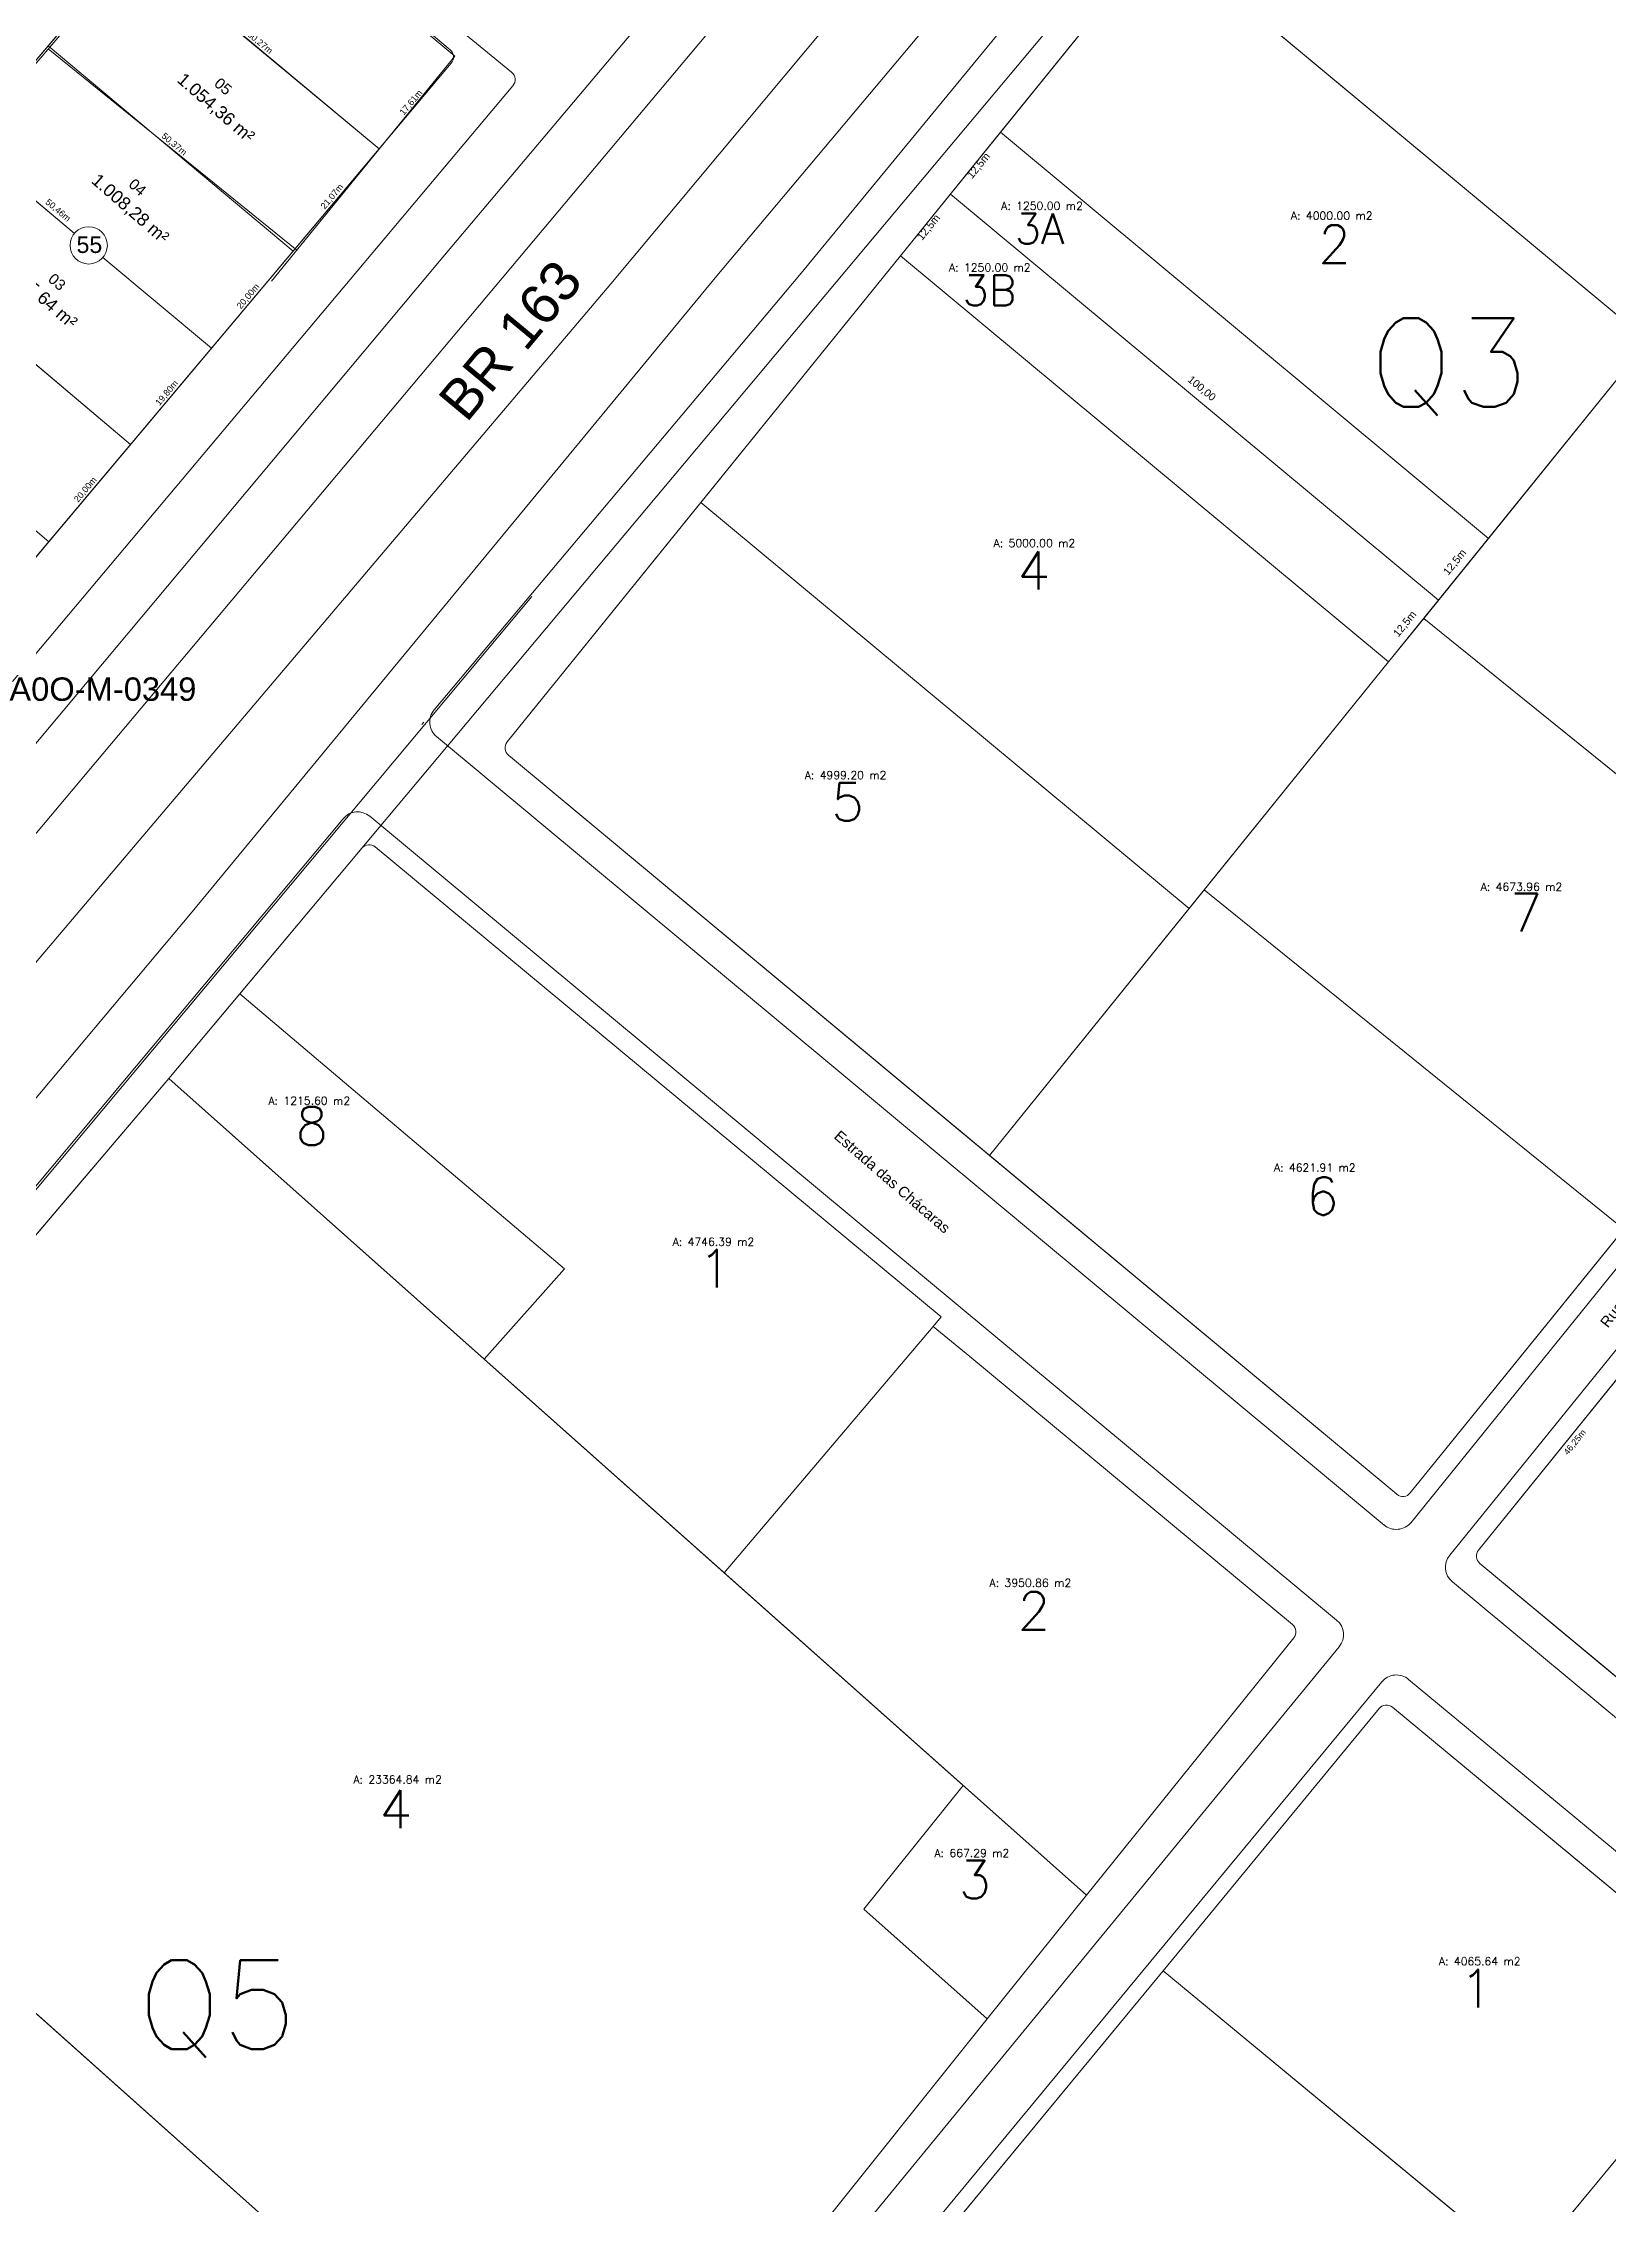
# Model space of a CAD drawing. Header units: metres. Extents: x 3808 to 8215, y 2374 to 6187.
# Drawn here: x 5616.8 to 5863.4, y 2888.7 to 3229.2 of the extents above; entities that cross this region are included whole.
import ezdxf
from ezdxf.enums import TextEntityAlignment as Align

# ---------------------------------------------------------------- set-up
doc = ezdxf.new("R2010")
doc.units = ezdxf.units.M
doc.linetypes.add('CONTINUO', pattern=[0])
for name, color, linetype in [('0 - Cotas', 7, 'Continuous'), ('0 - MEIO FIO 2', 251, 'Continuous'), ('Areas Lotes', 1, 'Continuous'), ('Calçada', 8, 'Continuous'), ('COTAS', 7, 'Continuous'), ('ESPECARQ', 7, 'Continuous'), ('Lote', 7, 'Continuous'), ('Nº Lote', 7, 'Continuous'), ('Nº. quadra', 7, 'Continuous'), ('PERIMETRO', 7, 'CONTINUO'), ('Poligonal_1a_Ordem', 7, 'Continuous'), ('quadras', 7, 'Continuous'), ('Quadras_Identificação', 7, 'Continuous'), ('REG60-100', 7, 'Continuous'), ('UNIDADE', 7, 'Continuous'), ('vista', 7, 'Continuous')]:
    doc.layers.add(name, color=color, linetype=linetype)
for name, color, linetype, lineweight in [('EL', 40, 'Continuous', 5), ('Lotes_Boundary', 7, 'Continuous', 30), ('MF', 32, 'Continuous', 30), ('Nome_Ruas', 7, 'Continuous', 0)]:
    doc.layers.add(name, color=color, linetype=linetype, lineweight=lineweight)
doc.layers.get('UNIDADE').off()
doc.styles.add('Arial', font='arial.ttf')
doc.styles.add('pedro', font='arial.ttf', dxfattribs={"height": 3})
doc.styles.add('REGUA100', font='arial.ttf')
doc.styles.add('REGUA60', font='romans.shx', dxfattribs={"width": 1.4})
doc.dimstyles.new('Arqui_3D', dxfattribs={"dimtxt": 1.2, "dimasz": 2.5, "dimexe": 2, "dimexo": 3, "dimgap": 0.98, "dimtad": 1, "dimtoh": 1, "dimrnd": 0.005, "dimtxsty": 'Arial', "dimblk": 'NONE', "dimcen": 0, "dimdle": 4, "dimse1": 1, "dimse2": 1, "dimsd1": 1, "dimsd2": 1, "dimclrt": 256, "dimaunit": 1, "dimadec": 0, "dimazin": 0, "dimtfac": 1, "dimtmove": 2, "dimatfit": 2, "dimldrblk": 'NONE', "dimfxl": 1, "dimtolj": 1, "dimtzin": 0, "dimarcsym": 0})
doc.dimstyles.new('Copy(2) of ISO-25', dxfattribs={"dimtxt": 1, "dimasz": 2.5, "dimexe": 1.25, "dimexo": 0.625, "dimgap": 0.2, "dimtad": 1, "dimtoh": 1, "dimlfac": 1, "dimzin": 1, "dimtxsty": 'Arial', "dimblk": 'NONE', "dimcen": 0, "dimse1": 1, "dimse2": 1, "dimsd1": 1, "dimsd2": 1, "dimclrt": 256, "dimaunit": 1, "dimadec": 3, "dimazin": 0, "dimtfac": 1, "dimtmove": 0, "dimatfit": 3, "dimldrblk": 'NONE', "dimfxl": 1, "dimtolj": 1, "dimtzin": 0, "dimarcsym": 0})

# ---------------------------------------------------------------- blocks, each defined once
blk = doc.blocks.new('*D8881')
at = {"layer": 'Defpoints', "color": 0, "linetype": 'Continuous', "transparency": 16777216}
for p in [(5617.67, 3150.68), (5617.67, 3150.68), (5605.85, 3136.63)]:
    blk.add_point(p, dxfattribs=at)
at = {"layer": 'COTAS', "linetype": 'Continuous', "lineweight": 5, "transparency": 16777216, "insert": (5611.15, 3144.17), "char_height": 1, "attachment_point": 5, "rotation": 49.9343, "style": 'Arial'}
blk.add_mtext('\\A1;18,36m', dxfattribs=at)
blk = doc.blocks.new('_None')
blk = doc.blocks.new('*D8882')
at = {"layer": 'Defpoints', "color": 0, "linetype": 'Continuous', "transparency": 16777216}
for p in [(5630.55, 3165.99), (5630.55, 3165.99), (5617.67, 3150.68)]:
    blk.add_point(p, dxfattribs=at)
at = {"layer": 'COTAS', "linetype": 'Continuous', "lineweight": 5, "transparency": 16777216, "insert": (5623.49, 3158.85), "char_height": 1, "attachment_point": 5, "rotation": 49.9343, "style": 'Arial'}
blk.add_mtext('\\A1;20,00m', dxfattribs=at)
blk = doc.blocks.new('*D8883')
at = {"layer": 'Defpoints', "color": 0, "linetype": 'Continuous', "transparency": 16777216}
for p in [(5643.29, 3181.15), (5643.29, 3181.15), (5630.55, 3165.99)]:
    blk.add_point(p, dxfattribs=at)
at = {"layer": 'COTAS', "linetype": 'Continuous', "lineweight": 5, "transparency": 16777216, "insert": (5636.31, 3174.08), "char_height": 1, "attachment_point": 5, "rotation": 49.9343, "style": 'Arial'}
blk.add_mtext('\\A1;19,80m', dxfattribs=at)
blk = doc.blocks.new('*D8884')
at = {"layer": 'Defpoints', "color": 0, "linetype": 'Continuous', "transparency": 16777216}
for p in [(5656.17, 3196.45), (5656.17, 3196.45), (5643.29, 3181.15)]:
    blk.add_point(p, dxfattribs=at)
at = {"layer": 'COTAS', "linetype": 'Continuous', "lineweight": 5, "transparency": 16777216, "insert": (5649.12, 3189.31), "char_height": 1, "attachment_point": 5, "rotation": 49.9343, "style": 'Arial'}
blk.add_mtext('\\A1;20,00m', dxfattribs=at)
blk = doc.blocks.new('*D8885')
at = {"layer": 'Defpoints', "color": 0, "linetype": 'Continuous', "transparency": 16777216}
for p in [(5669.73, 3212.57), (5669.73, 3212.57), (5656.17, 3196.45)]:
    blk.add_point(p, dxfattribs=at)
at = {"layer": 'COTAS', "linetype": 'Continuous', "lineweight": 5, "transparency": 16777216, "insert": (5662.33, 3205.03), "char_height": 1, "attachment_point": 5, "rotation": 49.9343, "style": 'Arial'}
blk.add_mtext('\\A1;21,07m', dxfattribs=at)
blk = doc.blocks.new('*D8886')
at = {"layer": 'Defpoints', "color": 0, "linetype": 'Continuous', "transparency": 16777216}
for p in [(5681.06, 3226.05), (5681.06, 3226.05), (5669.73, 3212.57)]:
    blk.add_point(p, dxfattribs=at)
at = {"layer": 'COTAS', "linetype": 'Continuous', "lineweight": 5, "transparency": 16777216, "insert": (5674.78, 3219.83), "char_height": 1, "attachment_point": 5, "rotation": 49.9343, "style": 'Arial'}
blk.add_mtext('\\A1;17,61m', dxfattribs=at)
blk = doc.blocks.new('*D8890')
at = {"layer": 'Defpoints', "color": 0, "linetype": 'Continuous', "transparency": 16777216}
for p in [(5617.58, 3228.83), (5619.29, 3227.38), (5604.64, 3213.58)]:
    blk.add_point(p, dxfattribs=at)
at = {"layer": 'COTAS', "linetype": 'Continuous', "lineweight": 5, "transparency": 16777216, "insert": (5612.2, 3220.27), "char_height": 1, "attachment_point": 5, "rotation": 49.6664, "style": 'Arial'}
blk.add_mtext('\\A1;20,00m', dxfattribs=at)
blk = doc.blocks.new('*D8891')
at = {"layer": 'Defpoints', "color": 0, "linetype": 'Continuous', "transparency": 16777216}
for p in [(5631.07, 3244.71), (5632.77, 3243.27), (5617.58, 3228.83)]:
    blk.add_point(p, dxfattribs=at)
at = {"layer": 'COTAS', "linetype": 'Continuous', "lineweight": 5, "transparency": 16777216, "insert": (5625.42, 3235.84), "char_height": 1, "attachment_point": 5, "rotation": 49.6664, "style": 'Arial'}
blk.add_mtext('\\A1;20,84m', dxfattribs=at)
blk = doc.blocks.new('*D8893')
at = {"layer": 'Defpoints', "color": 0, "linetype": 'Continuous', "transparency": 16777216}
for p in [(5579.13, 3183.54), (5617.67, 3150.68), (5617.67, 3150.68)]:
    blk.add_point(p, dxfattribs=at)
at = {"layer": 'COTAS', "linetype": 'Continuous', "lineweight": 5, "transparency": 16777216, "insert": (5598.92, 3167.72), "char_height": 1, "attachment_point": 5, "rotation": 319.5474, "style": 'Arial'}
blk.add_mtext('\\A1;50,65m', dxfattribs=at)
blk = doc.blocks.new('*D8894')
at = {"layer": 'Defpoints', "color": 0, "linetype": 'Continuous', "transparency": 16777216}
for p in [(5591.94, 3198.62), (5630.55, 3165.99), (5630.55, 3165.99)]:
    blk.add_point(p, dxfattribs=at)
at = {"layer": 'COTAS', "linetype": 'Continuous', "lineweight": 5, "transparency": 16777216, "insert": (5611.76, 3182.92), "char_height": 1, "attachment_point": 5, "rotation": 319.7974, "style": 'Arial'}
blk.add_mtext('\\A1;50,55m', dxfattribs=at)
blk = doc.blocks.new('*D8895')
at = {"layer": 'Defpoints', "color": 0, "linetype": 'Continuous', "transparency": 16777216}
for p in [(5599.24, 3218.45), (5637.9, 3186.01), (5637.9, 3186.01)]:
    blk.add_point(p, dxfattribs=at)
at = {"layer": 'COTAS', "linetype": 'Continuous', "lineweight": 5, "transparency": 16777216, "insert": (5619.09, 3202.84), "char_height": 1, "attachment_point": 5, "rotation": 320.0026, "style": 'Arial'}
blk.add_mtext('\\A1;50,46m', dxfattribs=at)
blk = doc.blocks.new('*D8896')
at = {"layer": 'Defpoints', "color": 0, "linetype": 'Continuous', "transparency": 16777216}
for p in [(5617.58, 3228.83), (5656.17, 3196.45), (5656.17, 3196.45)]:
    blk.add_point(p, dxfattribs=at)
at = {"layer": 'COTAS', "linetype": 'Continuous', "lineweight": 5, "transparency": 16777216, "insert": (5637.39, 3213.25), "char_height": 1, "attachment_point": 5, "rotation": 320.003, "style": 'Arial'}
blk.add_mtext('\\A1;50,37m', dxfattribs=at)
blk = doc.blocks.new('*D8897')
at = {"layer": 'Defpoints', "color": 0, "linetype": 'Continuous', "transparency": 16777216}
for p in [(5631.07, 3244.71), (5669.73, 3212.57), (5669.73, 3212.57)]:
    blk.add_point(p, dxfattribs=at)
at = {"layer": 'COTAS', "linetype": 'Continuous', "lineweight": 5, "transparency": 16777216, "insert": (5650.91, 3229.26), "char_height": 1, "attachment_point": 5, "rotation": 320.2593, "style": 'Arial'}
blk.add_mtext('\\A1;50,27m', dxfattribs=at)
blk = doc.blocks.new('*D8898')
at = {"layer": 'Defpoints', "color": 0, "linetype": 'Continuous', "transparency": 16777216}
for p in [(5644.8, 3258.58), (5679.41, 3226.42), (5680.88, 3228.16)]:
    blk.add_point(p, dxfattribs=at)
at = {"layer": 'COTAS', "linetype": 'Continuous', "lineweight": 5, "transparency": 16777216, "insert": (5661.89, 3242.24), "char_height": 1, "attachment_point": 5, "rotation": 319.8653, "style": 'Arial'}
blk.add_mtext('\\A1;47,19m', dxfattribs=at)
blk = doc.blocks.new('INDUNI1')
at = {"color": 0, "lineweight": 0, "style": 'REGUA100', "width": 1.4, "flags": 8}
for tag, p in [('NOME1', (0, 0)), ('NOME2', (0, -4.3))]:
    blk.add_attdef(tag, text='', height=2.5, dxfattribs=at).set_placement(p, align=Align.CENTER)
at = {"layer": 'ESPECARQ', "color": 3, "lineweight": 0, "style": 'REGUA60', "width": 1.4}
blk.add_attdef('AREA', text='', height=25, dxfattribs=at).set_placement((0, -7.8), align=Align.CENTER)
at = {"layer": 'ESPECARQ', "lineweight": 0, "style": 'REGUA60', "width": 1.4, "flags": 8}
for tag, p in [('REVPAR', (0, -12.8)), ('PEDIR', (0, -15.3)), ('PISO', (0, -10.3))]:
    blk.add_attdef(tag, text='', height=1.5, dxfattribs=at).set_placement(p, align=Align.CENTER)
blk = doc.blocks.new('*D10831')
at = {"layer": 'Defpoints', "color": 0, "transparency": 16777216}
for p in [(5759.69, 3205.45), (5761.55, 3203.95), (5751.83, 3195.73)]:
    blk.add_point(p, dxfattribs=at)
at = {"layer": 'EL', "lineweight": 5, "transparency": 16777216, "insert": (5756.29, 3200.16), "char_height": 1.2, "attachment_point": 5, "rotation": 51.0433, "style": 'Arial'}
blk.add_mtext('\\A1;12,5m', dxfattribs=at)
blk = doc.blocks.new('*D10832')
at = {"layer": 'Defpoints', "color": 0, "transparency": 16777216}
for p in [(5767.55, 3215.17), (5769.42, 3213.66), (5759.69, 3205.45)]:
    blk.add_point(p, dxfattribs=at)
at = {"layer": 'EL', "lineweight": 5, "transparency": 16777216, "insert": (5764.16, 3209.87), "char_height": 1.2, "attachment_point": 5, "rotation": 51.0433, "style": 'Arial'}
blk.add_mtext('\\A1;12,5m', dxfattribs=at)
blk = doc.blocks.new('*D10833')
at = {"layer": 'Defpoints', "color": 0, "transparency": 16777216}
for p in [(5836.55, 3141.47), (5836.55, 3141.47), (5828.69, 3131.75)]:
    blk.add_point(p, dxfattribs=at)
at = {"layer": 'EL', "lineweight": 5, "transparency": 16777216, "insert": (5831.3, 3137.68), "char_height": 1.2, "attachment_point": 5, "rotation": 51.0433, "style": 'Arial'}
blk.add_mtext('\\A1;12,5m', dxfattribs=at)
blk = doc.blocks.new('*D10834')
at = {"layer": 'Defpoints', "color": 0, "transparency": 16777216}
for p in [(5844.41, 3151.19), (5844.41, 3151.19), (5836.55, 3141.47)]:
    blk.add_point(p, dxfattribs=at)
at = {"layer": 'EL', "lineweight": 5, "transparency": 16777216, "insert": (5839.16, 3147.4), "char_height": 1.2, "attachment_point": 5, "rotation": 51.0433, "style": 'Arial'}
blk.add_mtext('\\A1;12,5m', dxfattribs=at)
blk = doc.blocks.new('*D10835')
at = {"layer": 'Defpoints', "color": 0, "transparency": 16777216}
for p in [(5759.69, 3205.45), (5836.55, 3141.47), (5836.55, 3141.47)]:
    blk.add_point(p, dxfattribs=at)
at = {"layer": 'EL', "lineweight": 5, "transparency": 16777216, "insert": (5799.21, 3174.77), "char_height": 1.2, "attachment_point": 5, "rotation": 320.2253, "style": 'Arial'}
blk.add_mtext('\\A1;100,00', dxfattribs=at)
blk = doc.blocks.new('*D11919')
at = {"layer": 'Defpoints', "color": 0, "transparency": 16777216}
for p in [(5871.91, 3027.77), (5842.83, 2991.81), (5844.38, 2990.56)]:
    blk.add_point(p, dxfattribs=at)
at = {"layer": '0 - Cotas', "lineweight": 5, "transparency": 16777216, "insert": (5858.06, 3008.76), "char_height": 1, "attachment_point": 5, "rotation": 51.0433, "style": 'Arial'}
blk.add_mtext('\\A1;46,25m', dxfattribs=at)
blk = doc.blocks.new('*D11922')
at = {"layer": 'Defpoints', "color": 0, "transparency": 16777216}
for p in [(5843.04, 2989.71), (5843.04, 2989.71), (5941.62, 2907.66)]:
    blk.add_point(p, dxfattribs=at)
at = {"layer": '0 - Cotas', "lineweight": 5, "transparency": 16777216, "insert": (5892.84, 2949.3), "char_height": 1, "attachment_point": 5, "rotation": 320.2253, "style": 'Arial'}
blk.add_mtext('\\A1;128,26m', dxfattribs=at)

msp = doc.modelspace()

# ---------------------------------------------------------------- linework, layer by layer
at = {"layer": '0 - MEIO FIO 2', "lineweight": 5}
for p, q in [((5936.624, 3500.401), (5679.736, 3195.508)), ((5943.249, 3495.36), (5687.968, 3190.876)), ((5949.317, 3482.471), (5706.177, 3191.329)), ((5903.354, 3407.631), (5722.908, 3192.553)), ((5643.66, 3258.766), (5587.04, 3192.657)), ((5643.66, 3258.766), (5681.634, 3227.188)), ((5631.473, 3244.537), (5669.725, 3212.574)), ((5617.603, 3228.342), (5656.725, 3196.62)), ((5681.634, 3227.188), (5652.755, 3191.748)), ((5679.736, 3195.508), (5420.687, 2885.975)), ((5706.177, 3191.329), (5453.652, 2893.288)), ((5722.908, 3192.553), (5639.998, 3092.049)), ((5687.968, 3190.876), (5429.874, 2883.474)), ((5390.877, 2779.635), (5693.751, 3142.056)), ((5639.998, 3092.049), (5466.443, 2885.296))]:
    msp.add_line(p, q, dxfattribs=at)
at = {"layer": 'Calçada', "linetype": 'Continuous', "lineweight": 5}
for p, q in [((5690.573, 3224.635), (5648.581, 3259.151)), ((5690.769, 3222.512), (5611.95, 3128.675)), ((5617.67, 3150.681), (5669.725, 3212.574))]:
    msp.add_line(p, q, dxfattribs=at)
at = {"layer": 'Calçada', "linetype": 'Continuous', "lineweight": 5, "flags": 128}
msp.add_lwpolyline([(5689.37, 3225.624), (5689.332, 3225.655)], dxfattribs=at)
at = {"layer": 'Calçada', "linetype": 'Continuous', "lineweight": 5}
msp.add_arc((5689.62, 3223.477), 1.5, 319.971, 50.58117, dxfattribs=at)
at = {"layer": 'EL', "linetype": 'Continuous', "lineweight": 5}
for p, q in [((5751.826, 3195.732), (5792.698, 3246.282)), ((5934.883, 3127.925), (5792.698, 3246.282)), ((5844.411, 3151.191), (5767.546, 3215.174)), ((5828.691, 3131.748), (5751.826, 3195.732)), ((5842.833, 2991.809), (6009.342, 3197.749)), ((5828.691, 3131.748), (5869.563, 3182.299)), ((5832.099, 3000.8), (5934.883, 3127.925)), ((5690.094, 3117.029), (5829.972, 3000.591)), ((5758.228, 3028.569), (5669.101, 3102.596)), ((5647.762, 3079.44), (5666.993, 3102.406)), ((5636.587, 3066.093), (5647.762, 3079.44)), ((5647.762, 3079.44), (5698.876, 3036.123)), ((5636.587, 3066.093), (5556.375, 2971.734)), ((5636.587, 3066.093), (5781.086, 2937.446)), ((5698.876, 3036.123), (5686.219, 3021.906)), ((5756.95, 3027.031), (5758.228, 3028.569)), ((5756.95, 3027.031), (5724.058, 2988.218)), ((5762.729, 3022.318), (5756.95, 3027.031)), ((5813.536, 2980.058), (5762.729, 3022.318)), ((5843.039, 2989.714), (6008.142, 2852.279)), ((5781.086, 2937.446), (5813.745, 2977.963)), ((5556.375, 2971.734), (5657.112, 2881.793)), ((5793.187, 2925.503), (5827.181, 2966.84)), ((5829.297, 2967.042), (5885.131, 2920.739)), ((5750.795, 2874.231), (5793.187, 2925.503)), ((5891.447, 2844.262), (5793.187, 2925.503)), ((5885.131, 2920.739), (5850.138, 2878.416)), ((5765.466, 2917.927), (5709.685, 2848.226))]:
    msp.add_line(p, q, dxfattribs=at)
at = {"layer": 'EL', "lineweight": 5}
for p, q in [((5751.826, 3195.732), (5767.546, 3215.174)), ((5759.686, 3205.453), (5836.551, 3141.469)), ((5751.826, 3195.732), (5689.887, 3119.125)), ((5720.392, 3156.853), (5797.256, 3092.87)), ((5828.691, 3131.748), (5844.411, 3151.191)), ((5900.303, 3085.156), (5834.219, 3138.586)), ((5828.691, 3131.748), (5765.822, 3053.991)), ((5828.691, 3131.748), (5765.822, 3053.991)), ((5865.722, 3042.386), (5799.639, 3095.817)), ((5746.047, 2935.216), (5761.667, 2954.735)), ((5765.466, 2917.927), (5781.086, 2937.446)), ((5746.047, 2935.216), (5765.466, 2917.927))]:
    msp.add_line(p, q, dxfattribs=at)
msp.add_arc((5691.053, 3118.182), 1.5, 141.04328, 230.22527, dxfattribs=at)
at = {"layer": 'EL', "linetype": 'Continuous', "lineweight": 5}
for centre, start, end in [((5668.143, 3101.443), 50.28758, 140.05909), ((5830.932, 3001.744), 230.22527, 321.04328), ((5843.999, 2990.866), 141.04328, 230.22527), ((5812.577, 2978.905), 321.13002, 50.24729), ((5828.339, 2965.888), 50.33135, 140.568)]:
    msp.add_arc(centre, 1.5, start, end, dxfattribs=at)
at = {"layer": 'Lote', "linetype": 'Continuous', "lineweight": 5}
for p, q in [((5669.725, 3212.574), (5631.07, 3244.713)), ((5656.166, 3196.452), (5617.58, 3228.826)), ((5621.714, 3199.251), (5604.636, 3213.58)), ((5591.935, 3198.622), (5630.546, 3165.99)), ((5643.292, 3181.146), (5626.214, 3195.475)), ((5617.67, 3150.681), (5579.13, 3183.541))]:
    msp.add_line(p, q, dxfattribs=at)
at = {"layer": 'Lote', "linetype": 'Continuous', "lineweight": 5, "flags": 128}
for points in [[(5669.725, 3212.574), (5681.059, 3226.049, 0.413861), (5680.878, 3228.162), (5644.803, 3258.577, 0.4131972), (5642.692, 3258.401), (5631.07, 3244.713)], [(5579.13, 3183.541), (5567.123, 3169.398, 0.4146966), (5567.297, 3167.283), (5603.734, 3136.449, 0.4151002), (5605.851, 3136.628), (5617.67, 3150.681)]]:
    msp.add_lwpolyline(points, format="xyb", close=True, dxfattribs=at)
for points in [[(5631.07, 3244.713), (5617.58, 3228.826), (5656.166, 3196.452), (5669.725, 3212.574)], [(5617.67, 3150.681), (5630.546, 3165.99), (5591.935, 3198.622), (5579.13, 3183.541)]]:
    msp.add_lwpolyline(points, close=True, dxfattribs=at)
for points in [[(5626.214, 3195.475), (5643.292, 3181.146), (5656.166, 3196.452), (5617.58, 3228.826), (5604.636, 3213.58), (5621.714, 3199.251)], [(5621.714, 3199.251), (5604.636, 3213.58), (5591.935, 3198.622), (5630.546, 3165.99), (5643.292, 3181.146), (5626.214, 3195.475)]]:
    msp.add_lwpolyline(points, dxfattribs=at)
at = {"layer": 'Lotes_Boundary', "lineweight": 5, "flags": 128}
for points in [[(5999.457, 3207.568, 0.4153138), (5999.232, 3209.682), (5857.769, 3323.495, 0.4118698), (5855.668, 3323.276), (5792.698, 3246.282), (5869.563, 3182.299), (5934.883, 3127.925)], [(5720.392, 3156.853), (5689.887, 3119.125, 0.4100381), (5690.094, 3117.029), (5765.822, 3053.991), (5797.256, 3092.87)], [(5669.101, 3102.596, 0.413046), (5666.993, 3102.406), (5647.762, 3079.44), (5698.876, 3036.123), (5686.219, 3021.906), (5724.058, 2988.218), (5756.95, 3027.031), (5758.228, 3028.569)], [(5799.639, 3095.817), (5765.822, 3053.991), (5829.972, 3000.591, 0.4183948), (5832.099, 3000.8), (5865.722, 3042.386)], [(5871.911, 3027.774), (5842.833, 2991.809, 0.4100381), (5843.039, 2989.714), (5941.615, 2907.657), (5974.275, 2945.009)], [(5762.729, 3022.318), (5756.95, 3027.031), (5724.058, 2988.218), (5781.086, 2937.446), (5813.745, 2977.963, 0.4097082), (5813.536, 2980.058)], [(5657.112, 2881.793), (5556.375, 2971.734), (5488.489, 2891.875, 0.4202071), (5488.684, 2889.741), (5593.734, 2804.074), (5618.755, 2834.756)], [(5829.297, 2967.042, 0.4154197), (5827.181, 2966.84), (5793.187, 2925.503), (5850.138, 2878.416), (5885.131, 2920.739)]]:
    msp.add_lwpolyline(points, format="xyb", close=True, dxfattribs=at)
for points in [[(5792.698, 3246.282), (5767.546, 3215.174), (5844.411, 3151.191), (5869.563, 3182.299)], [(5828.691, 3131.748), (5751.826, 3195.732), (5720.392, 3156.853), (5797.256, 3092.87)], [(5934.883, 3127.925), (5869.563, 3182.299), (5844.411, 3151.191), (5834.219, 3138.586), (5900.303, 3085.156)], [(5900.303, 3085.156), (5834.219, 3138.586), (5828.691, 3131.748), (5799.639, 3095.817), (5865.722, 3042.386)], [(5647.762, 3079.44), (5636.587, 3066.093), (5686.219, 3021.906), (5698.876, 3036.123)], [(5556.375, 2971.734), (5636.587, 3066.093), (5761.667, 2954.735), (5746.047, 2935.216), (5765.466, 2917.927), (5709.685, 2848.226), (5694.453, 2861.283), (5687.969, 2854.175)], [(5891.447, 2844.262), (5871.4, 2860.836), (5850.138, 2878.416), (5793.187, 2925.503), (5750.795, 2874.231), (5851.995, 2795.435)], [(5904.605, 2900.997), (5885.131, 2920.739), (5850.138, 2878.416), (5871.4, 2860.836)]]:
    msp.add_lwpolyline(points, close=True, dxfattribs=at)
at = {"layer": 'MF', "linetype": 'Continuous', "lineweight": 5}
for p, q in [((5735.884, 3192.655), (5774.931, 3240.125)), ((5832.217, 2996.176), (6001.845, 3205.973)), ((5838.312, 2990.99), (6007.973, 3200.827)), ((5678.379, 3124.196), (5735.884, 3192.655)), ((5676.736, 3122.239), (5676.442, 3121.888)), ((5678.757, 3119.96), (5827.965, 2995.756)), ((5664.018, 3107.035), (5484.889, 2892.884)), ((5820.501, 2980.768), (5668.237, 3107.416)), ((5838.726, 2986.798), (6006.05, 2847.515)), ((5644.978, 2762.272), (5820.902, 2976.558)), ((5827.602, 2971.04), (5650.997, 2757.464)), ((5831.83, 2971.438), (6005.173, 2827.685))]:
    msp.add_line(p, q, dxfattribs=at)
for centre, start, end in [((5680.676, 3122.266), 139.96991, 230.22527), ((5666.319, 3105.11), 50.24729, 140.08885), ((5829.884, 2998.062), 230.22527, 321.04328), ((5840.645, 2989.104), 141.04328, 230.22527), ((5818.583, 2978.461), 320.61481, 50.24729), ((5829.914, 2969.128), 50.33135, 140.41268)]:
    msp.add_arc(centre, 3, start, end, dxfattribs=at)
at = {"layer": 'Nº. quadra', "lineweight": 5}
for start, end in [(0, 180), (180, 0)]:
    msp.add_arc((5623.964, 3197.363), 2.937, start, end, dxfattribs=at)
at = {"layer": 'Poligonal_1a_Ordem', "linetype": 'Continuous', "lineweight": 5}
for p, q in [((5828.224, 3294.956), (5636.587, 3066.093)), ((5636.587, 3066.093), (5377.742, 2761.593))]:
    msp.add_line(p, q, dxfattribs=at)
at = {"layer": 'quadras', "linetype": 'Continuous', "lineweight": 5}
for p, q in [((5642.692, 3258.401), (5567.123, 3169.398)), ((5680.878, 3228.162), (5644.803, 3258.577)), ((5605.851, 3136.628), (5681.059, 3226.049))]:
    msp.add_line(p, q, dxfattribs=at)
msp.add_arc((5679.911, 3227.015), 1.5, 319.93426, 49.86529, dxfattribs=at)

# ---------------------------------------------------------------- block references
at = {"layer": 'UNIDADE', "lineweight": 5}
ref = msp.add_blockref('INDUNI1', (5774.096, 3203.357), dxfattribs=dict(at, xscale=0.05, yscale=0.05, zscale=0.05))
ref.add_attrib('AREA', 'A: 1250.00 m2', dxfattribs={"layer": 'ESPECARQ', "color": 3, "lineweight": 0, "height": 1.25, "style": 'REGUA60'}).set_placement((5774.096, 3202.967), align=Align.CENTER)
ref = msp.add_blockref('INDUNI1', (5819.726, 3201.814), dxfattribs=dict(at, xscale=0.05, yscale=0.05, zscale=0.05))
ref.add_attrib('AREA', 'A: 4000.00 m2', dxfattribs={"layer": 'ESPECARQ', "color": 3, "lineweight": 0, "height": 1.25, "style": 'REGUA60'}).set_placement((5819.726, 3201.424), align=Align.CENTER)
ref = msp.add_blockref('INDUNI1', (5765.877, 3193.644), dxfattribs=dict(at, xscale=0.05, yscale=0.05, zscale=0.05))
ref.add_attrib('AREA', 'A: 1250.00 m2', dxfattribs={"layer": 'ESPECARQ', "color": 3, "lineweight": 0, "height": 1.25, "style": 'REGUA60'}).set_placement((5765.877, 3193.253), align=Align.CENTER)
ref = msp.add_blockref('INDUNI1', (5772.903, 3150.224), dxfattribs=dict(at, xscale=0.05, yscale=0.05, zscale=0.05))
ref.add_attrib('AREA', 'A: 5000.00 m2', dxfattribs={"layer": 'ESPECARQ', "color": 3, "lineweight": 0, "height": 1.25, "style": 'REGUA60'}).set_placement((5772.903, 3149.833), align=Align.CENTER)
ref = msp.add_blockref('INDUNI1', (5743.164, 3113.667), dxfattribs=dict(at, xscale=0.05, yscale=0.05, zscale=0.05))
ref.add_attrib('AREA', 'A: 4999.20 m2', dxfattribs={"layer": 'ESPECARQ', "color": 3, "lineweight": 0, "height": 1.25, "style": 'REGUA60'}).set_placement((5743.164, 3113.276), align=Align.CENTER)
ref = msp.add_blockref('INDUNI1', (5849.608, 3096.076), dxfattribs=dict(at, xscale=0.05, yscale=0.05, zscale=0.05))
ref.add_attrib('AREA', 'A: 4673.96 m2', dxfattribs={"layer": 'ESPECARQ', "color": 3, "lineweight": 0, "height": 1.25, "style": 'REGUA60'}).set_placement((5849.608, 3095.685), align=Align.CENTER)
ref = msp.add_blockref('INDUNI1', (5658.706, 3062.37), dxfattribs=dict(at, xscale=0.05, yscale=0.05, zscale=0.05))
ref.add_attrib('AREA', 'A: 1215.60 m2', dxfattribs={"layer": 'ESPECARQ', "color": 3, "lineweight": 0, "height": 1.25, "style": 'REGUA60'}).set_placement((5658.706, 3061.98), align=Align.CENTER)
ref = msp.add_blockref('INDUNI1', (5817.057, 3051.825), dxfattribs=dict(at, xscale=0.05, yscale=0.05, zscale=0.05))
ref.add_attrib('AREA', 'A: 4621.91 m2', dxfattribs={"layer": 'ESPECARQ', "color": 3, "lineweight": 0, "height": 1.25, "style": 'REGUA60'}).set_placement((5817.057, 3051.435), align=Align.CENTER)
ref = msp.add_blockref('INDUNI1', (5722.351, 3040.145), dxfattribs=dict(at, xscale=0.05, yscale=0.05, zscale=0.05))
ref.add_attrib('AREA', 'A: 4746.39 m2', dxfattribs={"layer": 'ESPECARQ', "color": 3, "lineweight": 0, "height": 1.25, "style": 'REGUA60'}).set_placement((5722.351, 3039.754), align=Align.CENTER)
ref = msp.add_blockref('INDUNI1', (5772.264, 2986.409), dxfattribs=dict(at, xscale=0.05, yscale=0.05, zscale=0.05))
ref.add_attrib('AREA', 'A: 3950.86 m2', dxfattribs={"layer": 'ESPECARQ', "color": 3, "lineweight": 0, "height": 1.25, "style": 'REGUA60'}).set_placement((5772.264, 2986.018), align=Align.CENTER)
ref = msp.add_blockref('INDUNI1', (5672.608, 2955.435), dxfattribs=dict(at, xscale=0.05, yscale=0.05, zscale=0.05))
ref.add_attrib('AREA', 'A: 23364.84 m2', dxfattribs={"layer": 'ESPECARQ', "color": 3, "lineweight": 0, "height": 1.25, "style": 'REGUA60'}).set_placement((5672.608, 2955.045), align=Align.CENTER)
ref = msp.add_blockref('INDUNI1', (5763.053, 2943.834), dxfattribs=dict(at, xscale=0.05, yscale=0.05, zscale=0.05))
ref.add_attrib('AREA', 'A: 667.29 m2', dxfattribs={"layer": 'ESPECARQ', "color": 3, "lineweight": 0, "height": 1.25, "style": 'REGUA60'}).set_placement((5763.053, 2943.443), align=Align.CENTER)
ref = msp.add_blockref('INDUNI1', (5843.035, 2926.79), dxfattribs=dict(at, xscale=0.05, yscale=0.05, zscale=0.05))
ref.add_attrib('AREA', 'A: 4065.64 m2', dxfattribs={"layer": 'ESPECARQ', "color": 3, "lineweight": 0, "height": 1.25, "style": 'REGUA60'}).set_placement((5843.035, 2926.399), align=Align.CENTER)

# ---------------------------------------------------------------- texts
at = {"layer": 'Areas Lotes', "color": 1, "lineweight": 5, "style": 'Arial'}
for s, height, p in [('1.054,36 m²', 2.00712, (5637.726, 3223.226)), ('1.008,28 m²', 2.00712, (5624.237, 3207.338)), ('995,64 m²', 2.0071, (5611.564, 3192.413))]:
    msp.add_text(s, height=height, rotation=318.90341, dxfattribs=at).set_placement(p)
at = {"layer": 'Nome_Ruas', "lineweight": 5, "style": 'Arial'}
for s, rotation, p in [('Estrada das Chácaras', 319.02373, (5741.203, 3056.803)), ('Rua 1', 52.28399, (5863.199, 3026.707))]:
    msp.add_text(s, height=1.68, rotation=rotation, dxfattribs=at).set_placement(p)
at = {"layer": 'Nº Lote', "lineweight": 5, "style": 'Arial'}
for s, p in [('05', (5643.584, 3222.647, 1.156)), ('04', (5630.095, 3206.759, 1.156)), ('03', (5617.422, 3191.834, 1.156))]:
    msp.add_text(s, height=1.706, rotation=318.90341, dxfattribs=at).set_placement(p)
at = {"layer": 'Nº. quadra', "lineweight": 5, "style": 'Arial'}
msp.add_text('55', height=2.6083, dxfattribs=at).set_placement((5622.044, 3196.167))
at = {"layer": 'PERIMETRO', "lineweight": 5, "style": 'Arial'}
msp.add_text('A0O-M-0349', height=3.6842, dxfattribs=at).set_placement((5611.466, 3125.607))
at = {"layer": 'Quadras_Identificação', "lineweight": 5, "style": 'REGUA60'}
for s, p in [('Q3', (5825.604, 3171.903)), ('Q5', (5631.627, 2913.181))]:
    msp.add_text(s, height=14, dxfattribs=at).set_placement(p)
at = {"layer": 'REG60-100', "lineweight": 5, "style": 'REGUA60'}
for s, height, p in [('3A', 4.8, (5769.826, 3197.583)), ('2', 6, (5817.594, 3194.536)), ('3B', 4.8, (5761.608, 3187.87)), ('4', 6, (5770.214, 3143.155)), ('5', 6, (5740.918, 3106.674)), ('7', 6, (5847.785, 3089.24)), ('8', 6, (5656.533, 3055.622)), ('6', 6, (5815.695, 3044.574)), ('1', 6, (5720.046, 3033.171)), ('2', 6, (5770.25, 2979.223)), ('4', 6, (5669.744, 2947.983)), ('3', 6, (5760.942, 2936.891)), ('1', 6, (5839.957, 2919.734))]:
    msp.add_text(s, height=height, dxfattribs=at).set_placement(p)
at = {"layer": 'vista', "lineweight": 5, "style": 'pedro'}
msp.add_text('BR 163', height=6.24, rotation=50.23736, dxfattribs=at).set_placement((5678.648, 3173.259), align=Align.TOP_LEFT)

# ---------------------------------------------------------------- dimensions: what is measured, and where the dimension line sits
at = {"layer": '0 - Cotas', "lineweight": 5}
for base, p1, p2, angle, picture, middle in [((5844.379, 2990.56), (5871.911, 3027.774), (5842.833, 2991.809), 231.04328, '*D11919', (5858.683, 3008.252)), ((5843.039, 2989.714), (5941.615, 2907.657), (5843.039, 2989.714), 140.22527, '*D11922', (5892.327, 2948.685))]:
    dim = msp.add_linear_dim(base=base, p1=p1, p2=p2, angle=angle, dimstyle='Copy(2) of ISO-25', override={"dimpost": 'm'}, dxfattribs=at)
    dim.commit()
    dim.dimension.update_dxf_attribs({"geometry": picture, "text_midpoint": middle, "dimtype": 161})
at = {"layer": 'COTAS', "linetype": 'Continuous', "lineweight": 5}
for p1, p2, distance, picture, middle in [((5644.803, 3258.577), (5680.878, 3228.162), -2.277, '*D8898', (5661.889, 3242.241)), ((5631.07, 3244.713), (5669.725, 3212.574), 0, '*D8897', (5650.91, 3229.259)), ((5617.58, 3228.826), (5656.166, 3196.452), 0, '*D8896', (5637.388, 3213.252)), ((5599.244, 3218.445), (5637.901, 3186.011), 0, '*D8895', (5619.088, 3202.842)), ((5591.935, 3198.622), (5630.546, 3165.99), 0, '*D8894', (5611.757, 3182.918)), ((5579.13, 3183.541), (5617.67, 3150.681), 0, '*D8893', (5598.92, 3167.72)), ((5605.851, 3136.628), (5617.67, 3150.681), 0, '*D8881', (5611.147, 3144.17))]:
    dim = msp.add_aligned_dim(p1=p1, p2=p2, distance=distance, dimstyle='Copy(2) of ISO-25', override={"dimpost": 'm'}, dxfattribs=at)
    dim.commit()
    dim.dimension.update_dxf_attribs({"geometry": picture, "text_midpoint": middle})
for base, p1, p2, angle, picture, middle in [((5632.775, 3243.265), (5617.58, 3228.826), (5631.07, 3244.713), 229.66639, '*D8891', (5625.419, 3235.84)), ((5619.285, 3227.378), (5604.636, 3213.58), (5617.58, 3228.826), 229.66639, '*D8890', (5612.202, 3220.274)), ((5681.059, 3226.049), (5669.725, 3212.574), (5681.059, 3226.049), 229.93426, '*D8886', (5674.779, 3219.827)), ((5669.725, 3212.574), (5656.166, 3196.452), (5669.725, 3212.574), 229.93426, '*D8885', (5662.333, 3205.028)), ((5656.166, 3196.452), (5643.292, 3181.146), (5656.166, 3196.452), 229.93426, '*D8884', (5649.116, 3189.314)), ((5643.292, 3181.146), (5630.546, 3165.99), (5643.292, 3181.146), 229.93426, '*D8883', (5636.306, 3174.083)), ((5630.546, 3165.99), (5617.67, 3150.681), (5630.546, 3165.99), 229.93426, '*D8882', (5623.495, 3158.851))]:
    dim = msp.add_linear_dim(base=base, p1=p1, p2=p2, angle=angle, dimstyle='Copy(2) of ISO-25', override={"dimpost": 'm', "dimtmove": 1}, dxfattribs=at)
    dim.commit()
    dim.dimension.update_dxf_attribs({"geometry": picture, "text_midpoint": middle})
at = {"layer": 'EL', "lineweight": 5}
for p1, p2, distance, picture, middle in [((5759.686, 3205.453), (5767.546, 3215.174), -2.406, '*D10832', (5764.164, 3209.871)), ((5751.826, 3195.732), (5759.686, 3205.453), -2.392, '*D10831', (5756.293, 3200.158)), ((5836.551, 3141.469), (5844.411, 3151.191), 0, '*D10834', (5839.158, 3147.4)), ((5828.691, 3131.748), (5836.551, 3141.469), 0, '*D10833', (5831.298, 3137.678))]:
    dim = msp.add_aligned_dim(p1=p1, p2=p2, distance=distance, dimstyle='Arqui_3D', override={"dimpost": 'm'}, dxfattribs=at)
    dim.commit()
    dim.dimension.update_dxf_attribs({"geometry": picture, "text_midpoint": middle})
dim = msp.add_aligned_dim(p1=(5759.686, 3205.453), p2=(5836.551, 3141.469), distance=0, text='100,00', dimstyle='Arqui_3D', override={"dimpost": 'm'}, dxfattribs=at)
dim.commit()
dim.dimension.update_dxf_attribs({"geometry": '*D10835', "text_midpoint": (5799.207, 3174.769)})

doc.saveas('drawing.dxf')
